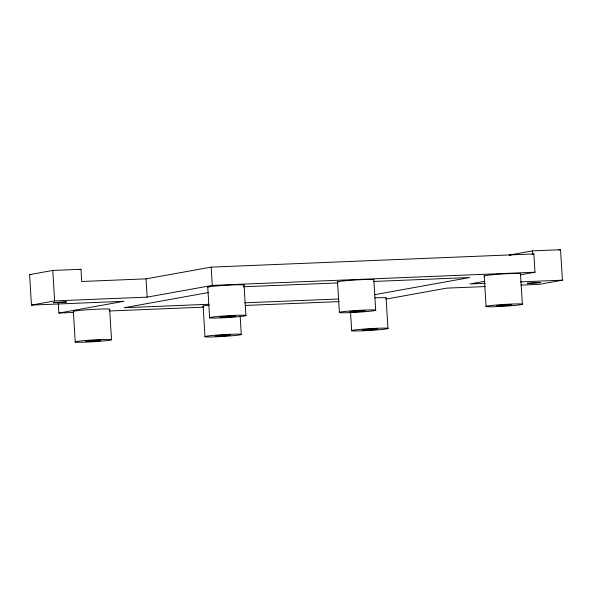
<?xml version="1.0" encoding="UTF-8"?>
<svg xmlns="http://www.w3.org/2000/svg" width="592" height="592" viewBox="0 0 592 592"><rect width="100%" height="100%" fill="white"/><g stroke="black" fill="none" stroke-linecap="round" stroke-linejoin="round"><path stroke-width="0.89" d="M58.26 302.993L58.874 313.042L123.987 301.306L31.465 305.087L29.6 274.621L52.769 270.448L80.978 269.293L81.726 281.481L146.046 278.854L211.159 267.133L533.873 253.938L534.99 272.216L520.516 274.829M79.202 269.619L80.978 269.293M31.465 305.087L54.634 300.906L147.156 297.132L212.276 285.403L534.99 272.216M208.643 292.5L124.135 307.729L208.85 304.273M520.908 285.107L539.231 284.36L562.4 280.186L560.535 249.72L532.326 250.875L509.157 255.056L510.977 254.982M532.06 254.264L533.873 253.938M558.759 250.046L560.535 249.72M374.314 294.742L469.722 277.53L373.966 281.444M386.11 299.071L446.701 288.141L485.181 286.565M484.345 281.355L469.87 283.968L485.447 283.331M29.6 274.621L31.42 274.547M243.216 286.78L338.054 282.909M520.257 281.903L562.4 280.186M244.755 302.815L338.676 298.99M58.874 313.042L73.63 312.443M109.587 310.978L203.633 307.144M245.125 305.45L339.172 301.617M532.326 250.875L532.541 254.36M520.486 273.652L522.366 304.34A18.33 0.895 -3.5 0 1 493.121 306.723A18.33 0.895 -3.5 0 1 497.162 304.932A18.33 0.895 -3.5 0 1 522.366 304.34M484.204 275.865L486.084 306.56M386.088 297.857L387.967 328.553A18.33 0.895 -3.5 0 1 358.722 330.935A18.33 0.895 -3.5 0 1 362.763 329.145A18.33 0.895 -3.5 0 1 387.967 328.553M373.804 279.646L375.676 310.334A18.33 0.895 -3.5 0 1 346.431 312.717A18.33 0.895 -3.5 0 1 350.479 310.933A18.33 0.895 -3.5 0 1 375.676 310.334M350.538 312.073L351.685 330.773M337.521 281.859L339.394 312.554M244.037 284.952L245.917 315.64A18.33 0.895 -3.5 0 1 216.672 318.022A18.33 0.895 -3.5 0 1 220.712 316.239A18.33 0.895 -3.5 0 1 245.917 315.64M240.152 316.091L241.277 334.547A18.33 0.895 -3.5 0 1 212.032 336.929A18.33 0.895 -3.5 0 1 216.073 335.146A18.33 0.895 -3.5 0 1 241.277 334.547M211.159 267.133L212.276 285.403M207.755 287.164L209.635 317.86M203.123 306.071L204.995 336.767M146.046 278.854L147.156 297.132M109.638 309.165L111.518 339.852A18.33 0.895 -3.5 0 1 82.273 342.235A18.33 0.895 -3.5 0 1 86.314 340.444A18.33 0.895 -3.5 0 1 111.518 339.852M73.356 311.377L75.236 342.072M52.769 270.448L54.634 300.906M207.77 287.401A18.33 0.895 -3.5 0 1 225.848 285.277A18.33 0.895 -3.5 0 1 244.052 285.181M484.219 276.101A18.33 0.895 -3.5 0 1 502.297 273.978A18.33 0.895 -3.5 0 1 520.501 273.881M374.906 297.835A18.33 0.895 -3.5 0 1 386.102 298.094M73.371 311.614A18.33 0.895 -3.5 0 1 91.449 309.49A18.33 0.895 -3.5 0 1 109.653 309.394M337.536 282.095A18.33 0.895 -3.5 0 1 355.614 279.979A18.33 0.895 -3.5 0 1 373.818 279.875M203.137 306.308A18.33 0.895 -3.5 0 1 209.168 305.146M53.768 302.556L53.324 302.756L66.63 301.942L53.768 302.556M527.65 283.22L527.206 283.42L540.577 282.599L527.65 283.22M223.14 317.216A7.637 0.37 -3.5 0 0 235.327 316.217A7.637 0.37 -3.5 0 0 224.827 316.468A7.637 0.37 -3.5 0 0 223.14 317.216M88.741 341.421A7.637 0.37 -3.5 0 0 100.929 340.43A7.637 0.37 -3.5 0 0 90.428 340.681A7.637 0.37 -3.5 0 0 88.741 341.421M365.19 330.121A7.637 0.37 -3.5 0 0 377.378 329.13A7.637 0.37 -3.5 0 0 366.877 329.381A7.637 0.37 -3.5 0 0 365.19 330.121M499.596 305.909A7.637 0.37 -3.5 0 0 511.777 304.917A7.637 0.37 -3.5 0 0 501.276 305.169A7.637 0.37 -3.5 0 0 499.596 305.909M352.906 311.91A7.637 0.37 -3.5 0 0 365.086 310.918A7.637 0.37 -3.5 0 0 354.593 311.163A7.637 0.37 -3.5 0 0 352.906 311.91M218.507 336.123A7.637 0.37 -3.5 0 0 230.688 335.131A7.637 0.37 -3.5 0 0 220.187 335.375A7.637 0.37 -3.5 0 0 218.507 336.123"/></g></svg>
